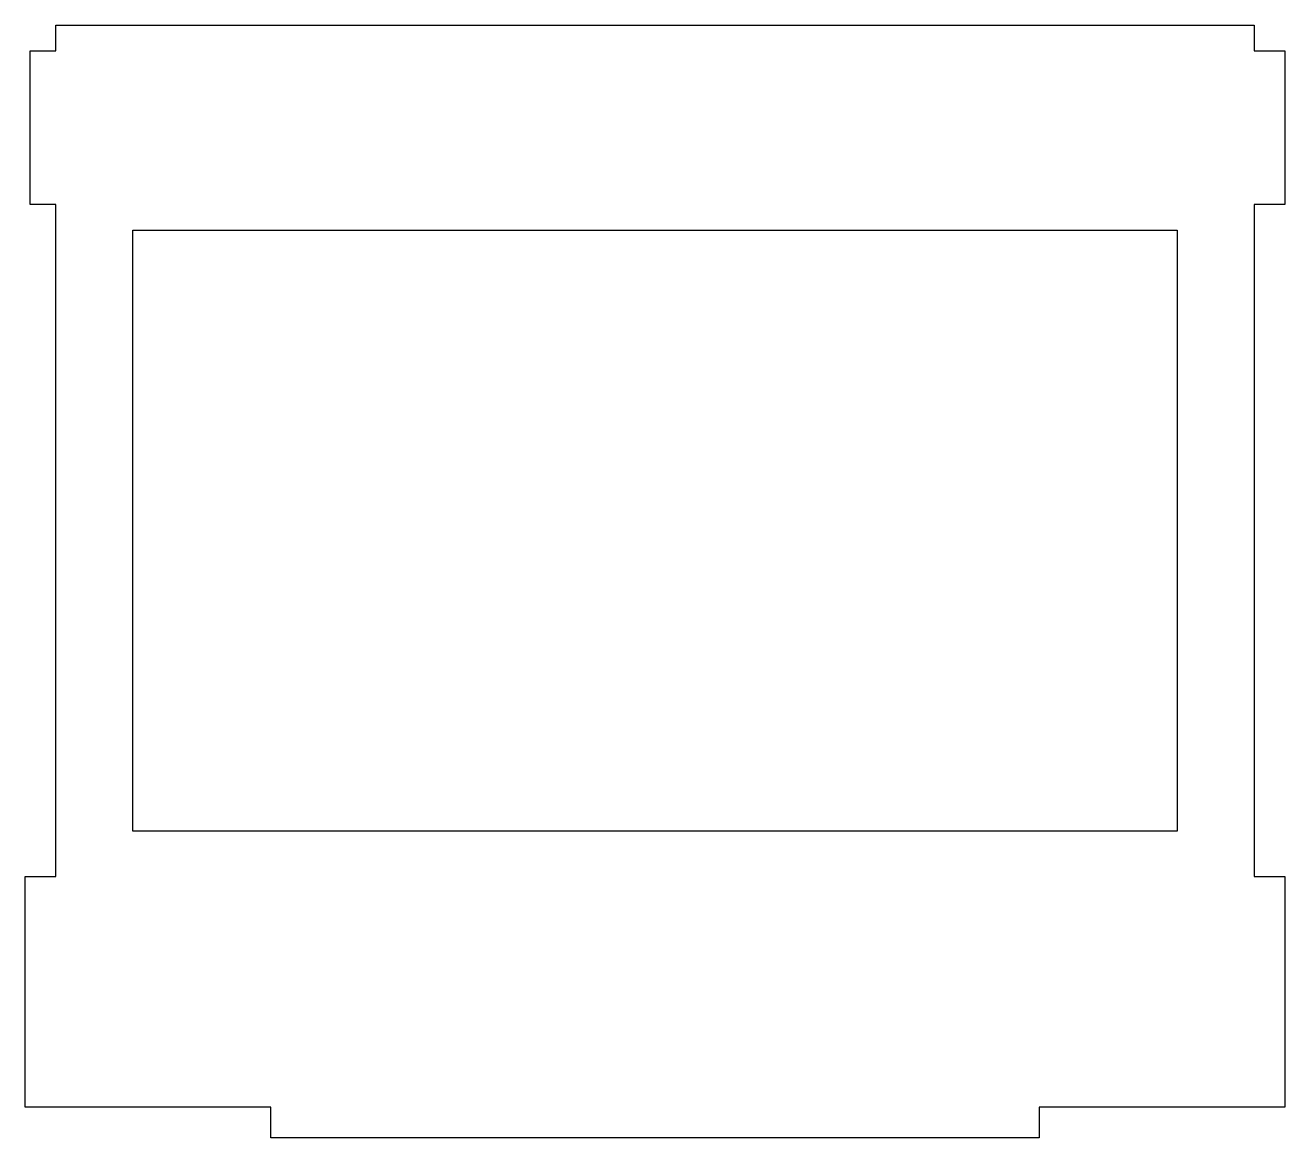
# Model space of a CAD drawing. Header units: millimetres. Extents: x -10.3 to 71.7, y 0 to 72.4.
import ezdxf

# ---------------------------------------------------------------- set-up
doc = ezdxf.new("R2010")
doc.units = ezdxf.units.MM

msp = doc.modelspace()

# ---------------------------------------------------------------- linework, layer by layer
at = {"color": 7, "linetype": 'Continuous', "lineweight": 25}
for p, q in [((-8.274, 72.415), (69.726, 72.415)), ((-8.274, 70.742), (-8.274, 72.415)), ((69.726, 72.415), (69.726, 70.742)), ((-9.957, 70.742), (-8.274, 70.742)), ((-9.957, 60.742), (-9.957, 70.742)), ((69.726, 70.742), (71.726, 70.742)), ((71.726, 70.742), (71.726, 60.742)), ((-8.274, 60.742), (-9.957, 60.742)), ((-8.274, 17), (-8.274, 60.742)), ((69.726, 60.742), (69.726, 17)), ((71.726, 60.742), (69.726, 60.742)), ((-3.274, 59.082), (64.726, 59.082)), ((-3.274, 19.954), (-3.274, 59.082)), ((64.726, 59.082), (64.726, 19.954)), ((64.726, 19.954), (-3.274, 19.954)), ((-10.274, 17), (-8.274, 17)), ((-10.274, 2), (-10.274, 17)), ((69.726, 17), (71.726, 17)), ((71.726, 17), (71.726, 2)), ((5.726, 2), (-10.274, 2)), ((5.726, 0), (5.726, 2)), ((55.726, 2), (55.726, 0)), ((71.726, 2), (55.726, 2)), ((55.726, 0), (5.726, 0))]:
    msp.add_line(p, q, dxfattribs=at)

doc.saveas('drawing.dxf')
